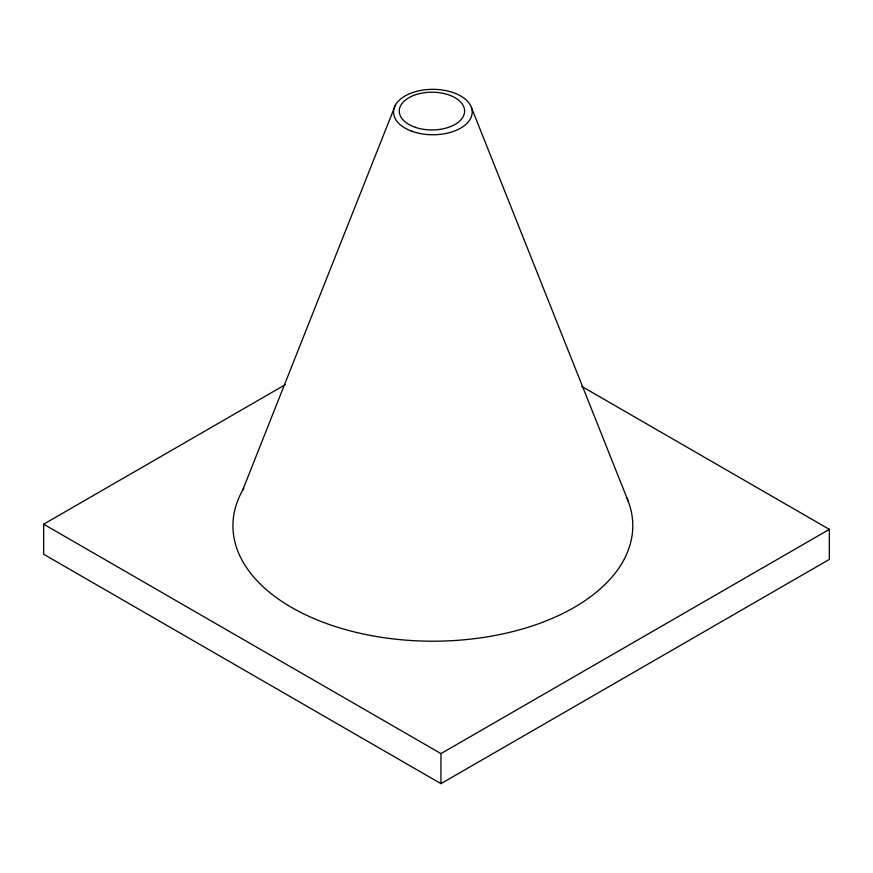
<?xml version="1.0" encoding="UTF-8"?>
<svg xmlns="http://www.w3.org/2000/svg" width="873" height="873" viewBox="0 0 873 873"><rect width="100%" height="100%" fill="white"/><g stroke="black" fill="none" stroke-linecap="round" stroke-linejoin="round"><path stroke-width="1.31" d="M242.563 490.386L395.414 105.076M581.789 386.433L829.35 529.365L829.35 559.407L440.963 783.648L43.65 554.257L43.65 524.204L285.209 384.742M43.65 524.204L440.963 753.595L829.35 529.365M471.333 107.27L628.32 501.484M440.963 753.595L440.963 783.648M626.912 497.981A199.928 115.432 0 0 1 424.027 641.088A199.928 115.432 0 0 1 243.829 488.193M411.521 131.125A39.35 22.72 0 0 0 472.162 113.174A39.35 22.72 0 0 0 414.915 91.829A39.35 22.72 0 0 0 411.521 131.125M415.428 127.36A32.683 18.868 0 0 0 464.622 111.198A32.683 18.868 0 0 0 415.788 94.677A32.683 18.868 0 0 0 415.428 127.36"/></g></svg>
